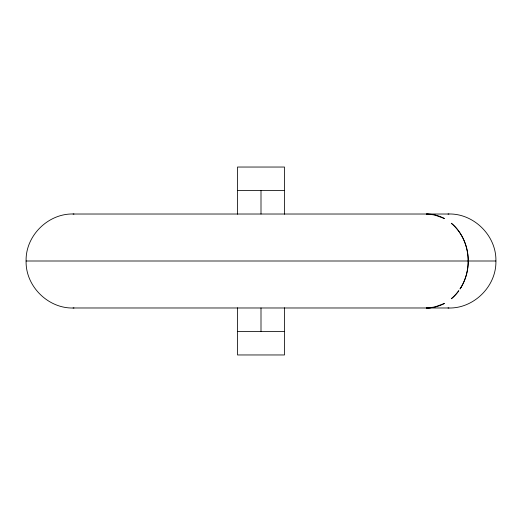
<?xml version="1.0" encoding="UTF-8"?>
<svg xmlns="http://www.w3.org/2000/svg" width="522" height="522" viewBox="0 0 522 522"><rect width="100%" height="100%" fill="white"/><g stroke="black" fill="none" stroke-linecap="round" stroke-linejoin="round"><path stroke-width="0.78" d="M73.987 307.98C48.579 309.089 25.434 286.461 26.1 261C25.434 235.539 48.579 212.911 73.987 214.02M448.013 214.02C473.421 212.911 496.566 235.539 495.9 261C496.566 286.461 473.421 309.089 448.013 307.98M426.311 307.98L434.467 307.08L444.444 303.471A46.98 41.434 90 0 1 426.728 307.98A46.98 41.434 -90 0 0 430.794 307.752M237.51 190.53L284.49 190.53M73.08 214.02L448.92 214.02M26.1 261L495.9 261M73.08 307.98L448.92 307.98M237.51 331.47L284.49 331.47M426.311 214.02L434.467 214.92L444.444 218.529A46.98 41.434 90 0 0 426.728 214.02M284.49 214.222L284.49 167.04L237.51 167.04L237.51 214.222M284.49 307.778L284.49 354.96L237.51 354.96L237.51 307.778M261 190.53L261 214.02M261 307.98L261 331.47M461.18 287.1L460.006 288.986A46.987 41.969 -90 0 0 460.006 233.014L458.76 231.194A46.98 41.434 90 0 0 451.413 223.266L451.302 223.266A46.973 41.956 90 0 1 460.006 233.014L461.18 234.9A46.98 41.434 90 0 1 468.162 261A46.98 41.434 -90 0 1 461.18 287.1M458.76 290.806L458.74 290.806A46.987 41.969 -90 0 1 451.295 298.734L451.413 298.734A46.98 41.434 90 0 0 458.76 290.806"/></g></svg>
